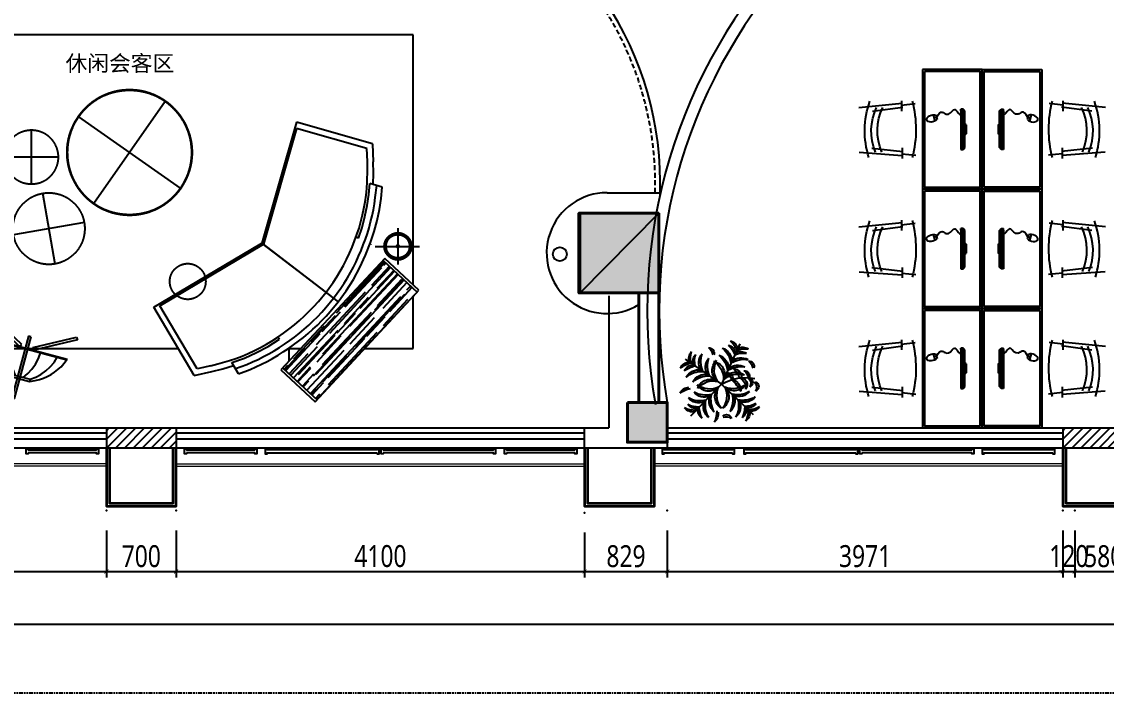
# Model space of a CAD drawing. Header units: millimetres. Extents: x 181055 to 256117, y -39966 to -14434.
# Drawn here: x 213717 to 224603, y -39966 to -33219 of the extents above; entities that cross this region are included whole.
import ezdxf
from ezdxf.enums import TextEntityAlignment as Align

# ---------------------------------------------------------------- set-up
doc = ezdxf.new("R2010")
doc.units = ezdxf.units.MM
doc.header["$LTSCALE"] = 10
for name, pattern in [('DASH', [0.35, 0.25, -0.1]), ('DASHED', [0.75, 0.5, -0.25]), ('XR41-42F$0$LEVEL 31$0${ Tapered Dash }', [10, 4, -1, 1.5, -1, 1.5, -1])]:
    doc.linetypes.add(name, pattern=pattern)
for name, color, linetype in [('12000_DWGshare.com', 54, 'Continuous'), ('A-TEXT 文字_DWGshare.com', 7, 'Continuous'), ('A绿-1_DWGshare.com', 94, 'Continuous'), ('C-窗帘_DWGshare.com', 2, 'Continuous'), ('E6.室内植物_DWGshare.com', 94, 'Continuous'), ('P-(HATCH)_DWGshare.com', 8, 'Continuous'), ('P-0.18_DWGshare.com', 5, 'Continuous'), ('P-护窗栏杆_DWGshare.com', 211, 'Continuous'), ('PUB_HATCH_DWGshare.com', 8, 'Continuous'), ('STAIR_DWGshare.com', 2, 'Continuous'), ('VPIPE-雨水_DWGshare.com', 7, 'Continuous'), ('WALL-隔墙_DWGshare.com', 5, 'Continuous'), ('WINDOWS_DWGshare.com', 142, 'Continuous'), ('家私_DWGshare.com', 135, 'Continuous')]:
    doc.layers.add(name, color=color, linetype=linetype)
doc.layers.add('Defpoints_DWGshare.com', color=7, linetype='Continuous', plot=False)
for name, color, linetype, lineweight in [('WALL_DWGshare.com', 7, 'Continuous', 40), ('WINDOW_DWGshare.com', 4, 'Continuous', 18), ('型材层_DWGshare.com', 3, 'Continuous', 35)]:
    doc.layers.add(name, color=color, linetype=linetype, lineweight=lineweight)
doc.styles.add('平面图（中文）-D', font='Microsoft YaHei.ttf')
doc.styles.add('黑体', font='Microsoft YaHei.ttf', dxfattribs={"width": 0.8})
doc.dimstyles.new('内部尺寸', dxfattribs={"dimscale": 2, "dimtxt": 110, "dimasz": 20, "dimexe": 30, "dimexo": 100, "dimgap": 20, "dimtad": 1, "dimdec": 0, "dimdsep": 46, "dimtxsty": '黑体', "dimblk": 'ARCHTICK', "dimcen": 20, "dimclrd": 251, "dimclre": 251, "dimclrt": 4, "dimadec": 0, "dimazin": 0, "dimtfac": 1, "dimtdec": 0, "dimtix": 1, "dimtmove": 1, "dimatfit": 3, "dimldrblk": 'DOT', "dimfxl": 1, "dimarcsym": 0})

# ---------------------------------------------------------------- blocks, each defined once
blk = doc.blocks.new('dd')
at = {"layer": 'WINDOW_DWGshare.com', "color": 1}
for p, q in [((823184, -78919), (819084, -78919)), ((823884, -78919), (827984, -78919)), ((832784, -78919), (828684, -78919)), ((823184, -78943), (819084, -78943)), ((823884, -78943), (827984, -78943)), ((832784, -78943), (828684, -78943))]:
    blk.add_line(p, q, dxfattribs=at)
at = {"layer": '型材层_DWGshare.com', "color": 1, "ltscale": 0.5}
for points in [[(823184, -78759), (823184, -79344), (823884, -79344), (823884, -78759)], [(823214, -78759), (823214, -79314), (823854, -79314), (823854, -78759)], [(827984, -78759), (827984, -79344), (828684, -79344), (828684, -78759)], [(828014, -78759), (828014, -79314), (828654, -79314), (828654, -78759)], [(832784, -78759), (832784, -79344), (833484, -79344), (833484, -78759)], [(832814, -78759), (832814, -79314), (833454, -79314), (833454, -78759)]]:
    blk.add_lwpolyline(points, dxfattribs=at)
blk = doc.blocks.new('fsadfsfsfe')
at = {"color": 9}
for p, q in [((238610, -5345), (238567, -5778)), ((239060, -5349), (239093, -5779)), ((238544, -5773), (238646, -5774)), ((238588, -5772), (238571, -5910)), ((239017, -5778), (239123, -5779)), ((239075, -5777), (239089, -5915))]:
    blk.add_line(p, q, dxfattribs=at)
blk.add_lwpolyline([(238230, -5982), (239430, -5982), (239430, -6582), (238230, -6582)], close=True, dxfattribs=at)
at = {"color": 251}
blk.add_lwpolyline([(238250, -6002), (239410, -6002), (239410, -6562), (238250, -6562)], close=True, dxfattribs=at)
at = {"color": 9}
for centre, radius, start, end in [((238845, -6285), 881, 72.2416, 109.6751), ((238831, -4788), 1129, 255.4, 284.4921)]:
    blk.add_arc(centre, radius, start, end, dxfattribs=at)
at = {"layer": '家私_DWGshare.com', "color": 251}
for p, q in [((238648, -5480), (238606, -5787)), ((239019, -5474), (239054, -5787)), ((238686, -6090), (238747, -6106)), ((238689, -6117), (238731, -6129)), ((238710, -6123), (238717, -6098)), ((238643, -6367), (238627, -6369)), ((238627, -6390), (238627, -6369)), ((238627, -6376), (239032, -6376)), ((238627, -6390), (239032, -6390)), ((238645, -6408), (238627, -6390)), ((238643, -6367), (239017, -6367)), ((239014, -6408), (238645, -6408)), ((238785, -6421), (238875, -6421)), ((238808, -6421), (238808, -6408)), ((238808, -6409), (238851, -6409)), ((238808, -6412), (238851, -6412)), ((238808, -6415), (238851, -6415)), ((238808, -6418), (238851, -6418)), ((238808, -6420), (238851, -6420)), ((238851, -6421), (238851, -6408)), ((239032, -6390), (239014, -6408)), ((239017, -6367), (239032, -6369)), ((239032, -6369), (239032, -6390))]:
    blk.add_line(p, q, dxfattribs=at)
for centre in [(238846, -6079), (238846, -6017)]:
    blk.add_arc(centre, 548, 67.2062, 115.5336, dxfattribs=at)
blk.add_ellipse((238721, -6080), major_axis=(-15.1, -56.2), ratio=0.57476, start_param=0.696467, end_param=5.586718, dxfattribs=at)
at = {"layer": '家私_DWGshare.com', "color": 251, "extrusion": (0, 0, -1)}
for centre, major_axis, start_param, end_param in [((238795, -6412), (13, 3.5), 2.648679, 3.725491), ((238865, -6412), (3.5, -13), 4.652089, 5.728901)]:
    blk.add_ellipse(centre, major_axis=major_axis, ratio=1, start_param=start_param, end_param=end_param, dxfattribs=at)
at = {"layer": '家私_DWGshare.com', "color": 251}
blk.add_open_spline([(238710, -6123), (238622, -6170), (238725, -6227), (238599, -6308), (238649, -6323), (238680, -6360), (238686, -6367)], degree=3, knots=[0, 0, 0, 0, 95.267972, 207.243527, 324.461045, 354.719429, 354.719429, 354.719429, 354.719429], dxfattribs=at)
blk = doc.blocks.new('awetaert')
at = {"layer": 'A绿-1_DWGshare.com', "color": 94}
for p in [(466590, 64655), (465936, 64470), (466005, 63794), (466753, 63804)]:
    blk.add_line(p, (466373, 64173), dxfattribs=at)
at = {"layer": 'A绿-1_DWGshare.com', "color": 94, "extrusion": (0, 0, -1)}
for centre, major_axis, start_param, end_param in [((466445, 64572), (103, 66), -0.743935, 0.361458), ((466296, 64482), (231, 149), -0.285874, 0.225561), ((466103, 64476), (103, 66), 3.373546, 4.478939), ((466277, 64477), (231, 149), 3.509443, 4.020878), ((466222, 64544), (51.1, 33), -1.10406, 0.972978), ((466136, 64503), (111, 72), -0.320826, 0.440009), ((466203, 64384), (238, 154), -0.314797, 0.447307), ((466327, 64443), (142, 92), -0.670097, 0.554161), ((466272, 64430), (231, 149), -0.285874, 0.225561), ((466421, 64520), (103, 66), -0.743935, 0.361458), ((466633, 64268), (231, 149), -1.377479, -0.866044), ((466601, 64439), (103, 66), -1.513376, -0.407982), ((466656, 64320), (231, 149), -1.377479, -0.866044), ((466624, 64491), (103, 66), -1.513376, -0.407982), ((465992, 64313), (103, 66), 4.142987, 5.24838), ((466055, 64151), (231, 149), 4.601048, 5.112483), ((466151, 64443), (103, 66), 3.373546, 4.478939), ((466325, 64445), (231, 149), 3.509443, 4.020878), ((466271, 64427), (142, 92), 3.180843, 4.405101), ((466408, 64442), (238, 154), 3.287698, 4.049802), ((466351, 64373), (142, 92), 3.180843, 4.405101), ((466488, 64388), (238, 154), 3.287698, 4.049802), ((466424, 64336), (138, 89), 2.799961, 4.548932), ((466535, 64343), (210, 135), 3.118318, 4.192068), ((466147, 64233), (210, 135), -0.457063, 0.616687), ((466245, 64285), (138, 89), -0.813927, 0.935044), ((466288, 64356), (142, 92), -0.670097, 0.554161), ((466163, 64296), (238, 154), -0.314797, 0.447307), ((466567, 64230), (142, 92), 4.577107, 5.801365), ((466644, 64185), (238, 154), 4.683961, 5.446065), ((466606, 64318), (142, 92), 4.577107, 5.801365), ((466700, 64388), (51.1, 33), -1.10406, 0.972978), ((466614, 64346), (111, 72), -0.320826, 0.440009), ((466040, 64280), (103, 66), 4.142987, 5.24838), ((466103, 64118), (231, 149), 4.601048, 5.112483), ((466099, 64174), (142, 92), 4.216825, 5.441083), ((466136, 64041), (238, 154), 4.572124, 5.334229), ((466179, 64120), (142, 92), 4.216825, 5.441083), ((466569, 64043), (210, 135), 4.514581, 5.588331), ((466543, 64151), (138, 89), 4.196224, 5.945195), ((466447, 64246), (50, 32.3), -1.549403, 0.909803), ((466409, 64214), (69.3, 44.7), -0.917349, 0.448016), ((466605, 64098), (238, 154), 4.683961, 5.446065), ((466340, 64156), (222, 143), -0.269202, 0.225046), ((466518, 64262), (77.2, 49.8), -1.012526, 0.722625), ((466646, 64272), (51.1, 33), -1.10406, 0.972978), ((466560, 64231), (111, 72), -0.320826, 0.440009), ((466216, 63987), (238, 154), 4.572124, 5.334229), ((466222, 64251), (138, 89), 1.403697, 3.152668), ((466234, 64362), (210, 135), 1.722055, 2.795804), ((466241, 64066), (138, 89), 4.072995, 5.821966), ((466275, 63960), (210, 135), 4.429859, 5.503609), ((466662, 63680), (324, 470), -1.133588, -0.414839), ((466508, 64366), (210, 135), 1.462799, 2.536549), ((466523, 64256), (138, 89), 1.105935, 2.854906), ((466206, 63880), (375, 242), -0.307165, 0.089693), ((466465, 64096), (115, 74), -0.725225, 0.634728), ((466598, 64166), (68.1, 43.9), -1.119203, 1.326036), ((466527, 64130), (111, 72), -0.510445, 0.717279), ((466637, 64182), (71.1, 45.9), -0.310939, 1.145878), ((466685, 64192), (50.7, 32.7), -0.627311, 1.742768), ((466708, 64134), (71.1, 45.9), -0.310939, 1.145878), ((466756, 64144), (50.7, 32.7), -0.627311, 1.742768), ((465987, 64012), (103, 66), 4.142987, 5.24838), ((466050, 63849), (231, 149), 4.601048, 5.112483), ((466182, 64323), (238, 154), 1.891434, 2.653539), ((466172, 64185), (142, 92), 1.78458, 3.008838), ((466392, 63972), (142, 92), 2.820562, 4.04482), ((466529, 63986), (238, 154), 3.175861, 3.937966), ((466456, 64024), (138, 89), 2.676732, 4.425702), ((466566, 64039), (210, 135), 3.033595, 4.107345), ((466185, 64033), (210, 135), 0.151258, 1.225008), ((466295, 64021), (138, 89), -0.167099, 1.581872), ((466223, 63981), (238, 154), 0.320638, 1.082742), ((466361, 63972), (142, 92), 0.213784, 1.438042), ((466561, 64328), (238, 154), 1.605065, 2.367169), ((466574, 64191), (142, 92), 1.249765, 2.474023), ((466069, 64001), (103, 66), 1.977283, 3.082676), ((466097, 64172), (231, 149), 2.11318, 2.624615), ((466105, 64116), (142, 92), 1.78458, 3.008838), ((466115, 64254), (238, 154), 1.891434, 2.653539), ((466381, 63897), (231, 149), 3.204785, 3.71622), ((466324, 63903), (142, 92), 2.820562, 4.04482), ((466462, 63917), (238, 154), 3.175861, 3.937966), ((466293, 63914), (238, 154), 0.320638, 1.082742), ((466430, 63905), (142, 92), 0.213784, 1.438042), ((466630, 64261), (238, 154), 1.605065, 2.367169), ((466643, 64124), (142, 92), 1.249765, 2.474023), ((466374, 63897), (231, 149), 0.542383, 1.053819), ((466649, 64180), (231, 149), 1.633988, 2.145424), ((466683, 64009), (103, 66), 1.175927, 2.28132), ((466691, 64140), (231, 149), 1.633988, 2.145424), ((466724, 63969), (103, 66), 1.175927, 2.28132), ((466030, 63960), (103, 66), 1.977283, 3.082676), ((466058, 64132), (231, 149), 2.11318, 2.624615), ((466210, 63863), (103, 66), 2.746724, 3.852117), ((466040, 63844), (231, 149), 0.542383, 1.053819), ((466211, 63816), (103, 66), 0.406487, 1.51188), ((466431, 63746), (51.1, 33), 4.507356, 6.584394), ((466424, 63650), (111, 72), -1.24286, -0.482025), ((466546, 63868), (103, 66), 0.406487, 1.51188), ((466416, 63857), (231, 149), 0.542383, 1.053819), ((466587, 63828), (103, 66), 0.406487, 1.51188)]:
    blk.add_ellipse(centre, major_axis=major_axis, ratio=1, start_param=start_param, end_param=end_param, dxfattribs=at)
blk = doc.blocks.new('A$C0D5B409A')
at = {"linetype": 'DASH', "ltscale": 333}
h = blk.add_hatch(color=251, dxfattribs=at)
h.dxf.hatch_style = 2
h.paths.add_polyline_path([(23.39, 63.8), (23.35, 63.65), (23.62, 63.65)])
h = blk.add_hatch(color=251, dxfattribs=at)
h.dxf.hatch_style = 2
h.paths.add_polyline_path([(23.35, 63.65), (23.39, 63.52), (23.62, 63.65)])
h = blk.add_hatch(color=251, dxfattribs=at)
h.dxf.hatch_style = 2
h.paths.add_polyline_path([(23.5, 63.88), (23.39, 63.8), (23.62, 63.65)])
h = blk.add_hatch(color=251, dxfattribs=at)
h.dxf.hatch_style = 2
h.paths.add_polyline_path([(23.39, 63.52), (23.5, 63.44), (23.62, 63.65)])
h = blk.add_hatch(color=251, dxfattribs=at)
h.dxf.hatch_style = 2
h.paths.add_polyline_path([(23.62, 63.92), (23.5, 63.88), (23.62, 63.65)])
h = blk.add_hatch(color=251, dxfattribs=at)
h.dxf.hatch_style = 2
h.paths.add_polyline_path([(23.5, 63.44), (23.62, 63.39), (23.62, 63.65)])
h = blk.add_hatch(color=251, dxfattribs=at)
h.dxf.hatch_style = 2
h.paths.add_polyline_path([(23.75, 63.88), (23.62, 63.92), (23.62, 63.65)])
h = blk.add_hatch(color=251, dxfattribs=at)
h.dxf.hatch_style = 2
h.paths.add_polyline_path([(23.83, 63.8), (23.75, 63.88), (23.62, 63.65)])
h = blk.add_hatch(color=251, dxfattribs=at)
h.dxf.hatch_style = 2
h.paths.add_polyline_path([(23.88, 63.65), (23.83, 63.8), (23.62, 63.65)])
h = blk.add_hatch(color=251, dxfattribs=at)
h.dxf.hatch_style = 2
h.paths.add_polyline_path([(23.62, 63.39), (23.75, 63.44), (23.62, 63.65)])
h = blk.add_hatch(color=251, dxfattribs=at)
h.dxf.hatch_style = 2
h.paths.add_polyline_path([(23.75, 63.44), (23.83, 63.52), (23.62, 63.65)])
h = blk.add_hatch(color=251, dxfattribs=at)
h.dxf.hatch_style = 2
h.paths.add_polyline_path([(23.83, 63.52), (23.88, 63.65), (23.62, 63.65)])
at = {"color": 251, "linetype": 'DASH', "ltscale": 333}
for points in [[(27.9, 65.36), (0, 65.36), (0, 6.71), (9.55, 6.71)], [(23.62, 61.13), (23.62, 66.08)], [(35.01, 59.99), (35.01, 65.36), (29.23, 65.36)], [(27.31, 64.26), (30.76, 61.07)], [(27.35, 64.35), (37.93, 54.5)], [(27.66, 64.66), (30.56, 61.98)], [(28.98, 64.39), (34.82, 58.93)], [(29.57, 64.73), (32.51, 62.02)], [(21.59, 63.65), (25.63, 63.65)], [(26.31, 63.2), (28.32, 61.32)], [(26.39, 63.29), (30.56, 59.41)], [(26.67, 63.61), (35.64, 55.27)], [(26.75, 63.69), (32.58, 58.27)], [(27.33, 64.07), (30.25, 61.36)], [(29.25, 63.94), (40.05, 53.91)], [(25.32, 62.15), (31.07, 56.79)], [(25.4, 62.23), (30.33, 57.62)], [(25.99, 62.86), (33.36, 56.03)], [(26.01, 61.85), (30.4, 57.74)], [(31.47, 62.21), (33.68, 60.16)], [(30.99, 60.68), (36.85, 55.22)], [(31.31, 60.56), (33.49, 58.5)], [(31.58, 61.02), (34.52, 58.31)], [(28.74, 60.03), (34.61, 54.57)], [(29.34, 60.37), (32.28, 57.66)], [(35.01, 12.11), (35.01, 39.16)], [(33.78, 17.74), (36.2, 26.78)], [(33.89, 17.76), (36.3, 26.73)], [(38.69, 22.58), (38.61, 23.22), (38.5, 23.68), (38.35, 24.13), (38.16, 24.57), (37.93, 24.98), (37.67, 25.38), (37.38, 25.75), (37.05, 26.1), (36.7, 26.42), (36.2, 26.78)], [(38.46, 22.65), (38.23, 23.28), (37.91, 23.85), (37.53, 24.41), (37.08, 24.89), (36.58, 25.32), (36, 25.65)], [(38.25, 21.87), (37.8, 22.39), (37.32, 22.86), (36.77, 23.26), (36.15, 23.58), (35.52, 23.81)], [(38.04, 20.13), (37.8, 20.19), (38.46, 22.65), (38.69, 22.58)], [(38.04, 20.13), (38.69, 22.58)], [(34.67, 20.66), (35.35, 20.55), (36.03, 20.53), (36.7, 20.6), (37.36, 20.74), (38.02, 21)], [(33.78, 17.74), (34.42, 17.82), (34.88, 17.91), (35.33, 18.05), (35.77, 18.22), (36.2, 18.44), (36.61, 18.69), (36.99, 18.98), (37.34, 19.3), (37.66, 19.64), (38.04, 20.13)], [(34.16, 18.82), (34.84, 18.84), (35.5, 18.94), (36.13, 19.16), (36.72, 19.43), (37.3, 19.77), (37.8, 20.19)], [(19.37, 6.92), (26.61, 6.92)]]:
    blk.add_lwpolyline(points, dxfattribs=at)
at = {"color": 8, "linetype": 'DASH', "ltscale": 333}
blk.add_lwpolyline([(24.98, 62.21), (37.42, 50.63), (40.96, 54.44), (28.51, 66.02)], close=True, dxfattribs=at)
for points in [[(25.19, 62.02), (28.74, 65.83)], [(28.72, 65.81), (30.82, 63.86)], [(28.05, 65.07), (28.51, 64.62)], [(28.13, 65.17), (28.24, 65.07)], [(28.19, 65.24), (30.92, 62.72)], [(31.54, 63.18), (40.72, 54.63)], [(25.48, 62.31), (25.76, 62.06)], [(25.84, 62.72), (28, 60.71)], [(22.71, 59.27), (21.51, 59.67), (20.3, 59.99), (19.07, 60.24), (17.84, 60.43), (16.59, 60.54)], [(29.4, 56.49), (28.3, 57.3), (27.72, 57.67), (27.13, 58.03), (26.54, 58.37), (25.94, 58.7), (25.33, 59), (24.71, 59.29), (24.09, 59.56), (23.46, 59.81), (22.83, 60.05), (22.18, 60.26), (21.54, 60.46), (20.88, 60.63), (20.22, 60.79), (19.54, 60.93), (18.87, 61.05), (18.18, 61.15), (16.81, 61.3)], [(23.39, 60.64), (23.41, 60.64)], [(33.23, 61.32), (39.09, 55.88)], [(12.68, 60.2), (10.46, 52.35)], [(14.2, 60.26), (13.42, 60.24), (12.68, 60.2)], [(15.07, 60.28), (14.2, 60.26)], [(28.74, 55.65), (27.66, 56.43), (27.04, 56.84), (26.39, 57.23), (25.74, 57.6), (25.07, 57.94), (24.39, 58.27), (23.7, 58.57), (23, 58.84), (22.29, 59.1), (21.58, 59.33), (20.85, 59.53), (20.12, 59.71), (19.39, 59.87), (18.65, 60), (17.9, 60.11), (17.15, 60.19), (16.4, 60.24), (15.07, 60.28)], [(33.91, 59.94), (38.31, 55.86)], [(22.71, 59.27), (22.61, 58.99)], [(31.12, 58.91), (33.32, 56.85)], [(33.74, 58.29), (38.12, 54.21)], [(23.26, 48.49), (29.8, 57)], [(30.95, 57.23), (33.15, 55.2)], [(33, 56.96), (38.31, 52.03)], [(33.61, 57.32), (36.53, 54.61)], [(35.24, 57.62), (39.69, 53.51)], [(35.86, 57.98), (38.78, 55.24)], [(28.93, 55.88), (23.26, 48.49), (29.15, 56.16)], [(36.75, 43.6), (36.36, 44.89), (36.13, 45.59), (35.86, 46.29), (35.57, 46.98), (35.25, 47.66), (34.91, 48.33), (34.54, 49), (34.15, 49.65), (33.74, 50.29), (33.3, 50.91), (32.85, 51.52), (32.38, 52.12), (31.89, 52.7), (31.39, 53.25), (30.86, 53.79), (30.33, 54.31), (29.78, 54.8), (28.74, 55.65)], [(37.27, 45.55), (36.79, 46.82), (36.52, 47.45), (36.24, 48.07), (35.93, 48.68), (35.61, 49.28), (35.27, 49.88), (34.91, 50.46), (34.54, 51.03), (34.14, 51.6), (33.74, 52.15), (33.31, 52.69), (32.87, 53.21), (32.42, 53.73), (31.95, 54.22), (31.47, 54.71), (30.97, 55.18), (30.46, 55.63), (29.4, 56.49)], [(31.37, 56.66), (34.29, 53.95)], [(33.57, 56.62), (37.95, 52.54)], [(32.53, 55.44), (36.2, 52.03)], [(33.38, 54.97), (37.49, 51.16)], [(34.82, 54.67), (37.99, 51.71)], [(37.21, 50.84), (40.75, 54.65)], [(38.84, 55.35), (40.22, 54.08)], [(39.52, 54.57), (40.13, 54)], [(40.11, 54.93), (40.6, 54.48)], [(35.01, 53.26), (37.4, 51.05)], [(35.62, 53.62), (37.85, 51.54)], [(37.11, 53.89), (38.69, 52.43)], [(37.27, 53.91), (38.76, 52.51)], [(37.87, 54.27), (39.22, 53.02)], [(38.67, 53.68), (39.31, 53.11)], [(10.46, 52.35), (23.39, 48.66)], [(35.01, 51.52), (35.01, 52.87)], [(35.01, 51.52), (36.49, 51.5)], [(36.91, 51.35), (37.32, 50.97)], [(37.85, 45.89), (36.6, 45.15), (36.09, 46.55), (35.48, 47.9), (34.78, 49.21), (33.99, 50.48), (33.74, 50.29)], [(30.27, 37.11), (23.39, 48.66)], [(36.96, 42.78), (37.13, 41.99), (37.3, 41.27)], [(37.3, 41.27), (30.27, 37.11)], [(17.12, 39.41), (9.17, 28.07)], [(7.47, 37.72), (18.82, 29.76)], [(20.96, 28.7), (22.33, 20.81)], [(13.65, 25.8), (13.65, 19.79)], [(25.59, 25.44), (17.7, 24.07)], [(16.66, 22.8), (10.67, 22.8)], [(32.28, 14.77), (31.58, 14.37), (25.93, 10.24)], [(32.24, 14.88), (32.22, 14.86), (32.24, 14.82), (32.26, 14.8), (32.3, 14.8), (32.34, 14.84)], [(32.87, 14.86), (32.74, 14.96), (32.6, 15.01), (32.43, 14.99), (32.3, 14.92), (32.24, 14.88)], [(32.3, 14.77), (32.26, 14.77)], [(35.67, 9.4), (32.3, 14.8)], [(32.3, 14.77), (32.39, 14.67)], [(32.79, 14.8), (32.66, 14.88), (32.49, 14.9), (32.34, 14.84)], [(37.11, 8.87), (35.75, 10.9), (34.31, 12.87), (32.79, 14.8)], [(37.21, 8.93), (35.84, 10.96), (34.4, 12.93), (32.87, 14.86)], [(25.19, 9.74), (25.08, 9.61), (25.04, 9.46), (25.04, 9.31), (25.08, 9.17)], [(25.19, 9.74), (25.25, 9.76)], [(25.32, 9.67), (25.34, 9.72), (25.32, 9.76), (25.29, 9.78), (25.25, 9.76)], [(25.93, 10.24), (25.34, 9.72)], [(25.34, 9.72), (25.34, 9.67)], [(9.65, 9.19), (9.55, 6.75), (9.55, 4.3), (9.65, 1.84)], [(10.05, 9.59), (9.91, 9.55), (9.78, 9.46), (9.67, 9.33), (9.65, 9.19)], [(9.76, 9.19), (9.65, 6.75), (9.65, 4.3), (9.76, 1.86)], [(10.05, 9.48), (9.91, 9.44), (9.8, 9.33), (9.76, 9.19)], [(10.05, 9.59), (10.12, 9.59)], [(10.05, 9.48), (10.12, 9.48)], [(10.12, 9.48), (10.16, 9.5), (10.18, 9.52), (10.16, 9.57), (10.12, 9.59)], [(10.6, 3.13), (10.12, 9.48)], [(10.16, 9.48), (10.14, 9.46), (10.14, 9.31)], [(10.16, 9.48), (10.96, 9.57), (17.95, 9.57)], [(18.75, 9.48), (17.95, 9.57)], [(18.31, 3.13), (18.8, 9.48)], [(18.86, 9.59), (18.8, 9.59), (18.75, 9.57), (18.73, 9.52), (18.75, 9.5), (18.8, 9.48)], [(18.77, 9.31), (18.77, 9.48), (18.75, 9.48)], [(18.86, 9.48), (18.8, 9.48)], [(19.28, 9.19), (19.24, 9.33), (19.16, 9.46), (19.01, 9.55), (18.86, 9.59)], [(19.18, 9.19), (19.13, 9.33), (19.01, 9.44), (18.86, 9.48)], [(19.18, 1.86), (19.26, 4.3), (19.26, 6.75), (19.18, 9.19)], [(19.28, 1.84), (19.37, 4.3), (19.37, 6.75), (19.28, 9.19)], [(25.08, 9.17), (26.46, 7.13), (27.9, 5.16), (29.42, 3.24)], [(25.25, 9.65), (25.17, 9.52), (25.12, 9.38), (25.19, 9.23)], [(25.19, 9.23), (26.54, 7.2), (27.98, 5.23), (29.51, 3.3)], [(25.25, 9.65), (25.32, 9.67)], [(29.44, 4.85), (25.32, 9.67)], [(25.34, 9.67), (25.42, 9.57)], [(35.71, 9.36), (34.71, 8.76), (33.74, 8.11)], [(35.67, 9.4), (37.74, 7.79)], [(37.04, 8.34), (37.15, 8.51), (37.17, 8.7), (37.11, 8.87)], [(37.13, 8.28), (37.25, 8.47), (37.27, 8.7), (37.21, 8.93)], [(33.74, 8.11), (31.24, 6.29)], [(37.53, 7.73), (36.85, 7.32), (36.22, 6.9)], [(37.57, 7.62), (36.91, 7.24), (36.28, 6.82)], [(36.62, 6.33), (37.23, 6.82), (37.78, 7.32)], [(36.68, 6.24), (37.3, 6.73), (37.87, 7.26)], [(37.04, 8.34), (37.06, 8.34)], [(37.13, 8.28), (37.15, 8.28)], [(37.25, 8.47), (37.25, 8.17)], [(37.25, 8.17), (37.25, 8.47)], [(37.93, 7.66), (37.85, 7.75), (37.74, 7.79), (37.63, 7.79), (37.53, 7.73)], [(37.85, 7.6), (37.76, 7.66), (37.66, 7.68), (37.57, 7.62)], [(37.78, 7.32), (37.87, 7.41), (37.89, 7.49), (37.85, 7.6)], [(37.87, 7.26), (37.95, 7.32), (37.99, 7.45), (37.99, 7.56), (37.93, 7.66)], [(31.24, 6.29), (30.33, 5.57), (29.46, 4.78)], [(31.67, 3.58), (36.22, 6.9)], [(31.73, 3.49), (36.28, 6.82)], [(32.09, 3.01), (36.62, 6.33)], [(32.15, 2.92), (36.68, 6.24)], [(29.44, 4.85), (30.35, 2.37)], [(10.6, 3.13), (9.88, 0.61)], [(12.91, 3.24), (11.75, 3.17), (10.58, 3.07)], [(12.91, 3.24), (16, 3.24)], [(18.33, 3.07), (17.17, 3.17), (16, 3.24)], [(18.31, 3.13), (19.05, 0.61)], [(29.42, 3.24), (29.61, 3.09), (29.85, 3.05), (30.08, 3.11)], [(29.51, 3.3), (29.65, 3.2), (29.85, 3.15), (30.04, 3.2)], [(30.04, 3.2), (30.06, 3.22)], [(30.08, 3.11), (30.1, 3.11)], [(30.48, 2.56), (30.4, 2.5), (30.35, 2.37), (30.37, 2.26), (30.44, 2.16), (30.5, 2.07), (30.61, 2.03), (30.73, 2.03), (30.82, 2.1)], [(30.56, 2.5), (30.48, 2.41), (30.46, 2.33), (30.52, 2.22)], [(31.67, 3.58), (31.05, 3.09), (30.48, 2.56)], [(31.73, 3.49), (31.14, 3.01), (30.56, 2.5)], [(30.78, 2.2), (31.43, 2.58), (32.09, 3.01)], [(30.82, 2.1), (31.5, 2.5), (32.15, 2.92)], [(9.65, 1.84), (9.72, 1.63), (9.88, 1.44), (10.1, 1.35)], [(9.76, 1.86), (9.8, 1.67), (9.93, 1.52), (10.12, 1.46)], [(10.1, 1.35), (10.12, 1.35)], [(10.12, 1.46), (10.14, 1.46)], [(18.8, 1.46), (18.82, 1.46)], [(18.82, 1.46), (18.99, 1.52), (19.11, 1.67), (19.18, 1.86)], [(18.82, 1.35), (19.05, 1.44), (19.22, 1.63), (19.28, 1.84)], [(18.82, 1.35), (18.84, 1.35)], [(30.52, 2.22), (30.59, 2.16), (30.69, 2.14), (30.78, 2.2)], [(10.1, 0.68), (9.99, 0.68), (9.88, 0.61), (9.82, 0.51), (9.82, 0.4)], [(9.82, 0.4), (9.82, 0.28), (9.88, 0.17), (9.99, 0.11), (10.1, 0.11)], [(10.12, 0.57), (10.01, 0.57), (9.93, 0.49), (9.93, 0.4)], [(9.93, 0.4), (9.93, 0.3), (10.01, 0.21), (10.12, 0.21)], [(11.64, 0.78), (10.88, 0.76), (10.1, 0.68)], [(10.1, 0.11), (10.88, 0.02), (11.64, 0)], [(11.64, 0.68), (10.88, 0.66), (10.12, 0.57)], [(10.12, 0.21), (10.88, 0.13), (11.64, 0.11)], [(17.27, 0.78), (11.64, 0.78)], [(17.27, 0.68), (11.64, 0.68)], [(17.27, 0.11), (11.64, 0.11)], [(18.82, 0.68), (18.06, 0.76), (17.27, 0.78)], [(18.82, 0.57), (18.03, 0.66), (17.27, 0.68)], [(17.27, 0.11), (18.03, 0.13), (18.82, 0.21)], [(17.27, 0), (18.06, 0.02), (18.82, 0.11)], [(19.09, 0.4), (19.09, 0.51), (19.05, 0.61), (18.94, 0.68), (18.82, 0.68)], [(18.82, 0.21), (18.92, 0.21), (18.99, 0.3), (19.01, 0.4), (18.99, 0.49), (18.92, 0.57), (18.82, 0.57)], [(18.82, 0.11), (18.94, 0.11), (19.05, 0.17), (19.09, 0.28), (19.09, 0.4)], [(17.27, 0), (11.64, 0)]]:
    blk.add_lwpolyline(points, dxfattribs=at)
at = {"color": 9, "linetype": 'DASH', "ltscale": 333}
for points in [[(23.18, 60.62), (21.97, 61.02), (20.74, 61.34), (19.52, 61.62), (18.27, 61.81), (17, 61.93), (16.59, 60.54)], [(12.19, 60.85), (9.76, 52.35)], [(12.19, 60.85), (14.18, 60.92)], [(16.7, 60.9), (15.45, 60.94), (14.18, 60.92)], [(29.8, 57), (28.58, 57.89), (27.31, 58.7), (25.97, 59.44), (24.6, 60.07), (23.18, 60.62)], [(37.85, 45.89), (37.36, 47.2), (37.08, 47.84), (36.78, 48.47), (36.46, 49.09), (36.13, 49.7), (35.78, 50.3), (35.41, 50.89), (35.03, 51.47), (34.63, 52.04), (34.21, 52.59), (33.78, 53.14), (33.33, 53.67), (32.87, 54.19), (32.4, 54.7), (31.91, 55.19), (31.4, 55.67), (30.88, 56.13), (29.8, 57)], [(9.76, 52.35), (23.26, 48.49)], [(30.42, 36.43), (23.26, 48.49)], [(38.04, 40.96), (37.59, 42.93), (37.3, 44.13), (36.91, 45.34)], [(38.04, 40.96), (30.42, 36.43)]]:
    blk.add_lwpolyline(points, dxfattribs=at)
at = {"color": 1, "linetype": 'DASH', "ltscale": 333}
blk.add_lwpolyline([(36.96, 42.78), (36.75, 43.6)], dxfattribs=at)
at = {"color": 251, "linetype": 'DASH', "ltscale": 333}
for points in [[(35.2, 23.05), (34.9, 22.94), (33.74, 27.83), (34.04, 27.92)], [(33.63, 22.46), (40.53, 20.62), (40.62, 20.91), (33.72, 22.78)], [(34.78, 21.48), (34.59, 21.72), (31.14, 18.08), (31.35, 17.84)]]:
    blk.add_lwpolyline(points, close=True, dxfattribs=at)
for centre, radius in [((23.62, 63.67), 1.52), ((23.62, 63.67), 1.44), ((23.61, 63.66), 1.3)]:
    blk.add_circle(centre, radius, dxfattribs=at)
at = {"color": 8, "linetype": 'DASH', "ltscale": 333}
for centre, radius in [((27.54, 40.23), 2), ((21.64, 24.74), 4)]:
    blk.add_circle(centre, radius, dxfattribs=at)
for centre, major_axis, ratio in [((13.14, 33.74), (0, 7.01), 0.996513), ((13.14, 33.74), (0, 6.94), 0.996133), ((13.66, 22.8), (0, 3.01), 0.995824)]:
    blk.add_ellipse(centre, major_axis=major_axis, ratio=ratio, start_param=0, end_param=6.283185, dxfattribs=at)
blk = doc.blocks.new('_ArchTick')
at = {"color": 0, "linetype": 'ByBlock', "const_width": 0.15}
blk.add_lwpolyline([(-0.5, -0.5), (0.5, 0.5)], dxfattribs=at)
blk = doc.blocks.new('*D68')
at = {"color": 251, "lineweight": -2, "transparency": 16777216}
for p, q in [((210638, -38330), (210638, -38803)), ((214567, -38330), (214567, -38803)), ((210638, -38743), (214567, -38743))]:
    blk.add_line(p, q, dxfattribs=at)
at = {"layer": 'Defpoints_DWGshare.com', "color": 0, "transparency": 16777216}
for p in [(210638, -38130), (214567, -38130), (214567, -38743)]:
    blk.add_point(p, dxfattribs=at)
at = {"color": 251, "lineweight": -2, "transparency": 16777216, "xscale": 40, "yscale": 40, "zscale": 40, "rotation": 180}
blk.add_blockref('_ArchTick', (210638, -38743), dxfattribs=at)
at = {"color": 251, "lineweight": -2, "transparency": 16777216, "xscale": 40, "yscale": 40, "zscale": 40}
blk.add_blockref('_ArchTick', (214567, -38743), dxfattribs=at)
at = {"color": 4, "transparency": 16777216, "insert": (212602, -38590), "char_height": 220, "attachment_point": 5, "style": '黑体'}
blk.add_mtext('3930', dxfattribs=at)
blk = doc.blocks.new('_Dot')
at = {"color": 0, "linetype": 'ByBlock', "lineweight": -2}
blk.add_line((-0.5, 0), (-1, 0), dxfattribs=at)
at = {"color": 0, "linetype": 'ByBlock', "const_width": 0.5}
blk.add_lwpolyline([(-0.25, 0, 1), (0.25, 0, 1)], format="xyb", close=True, dxfattribs=at)
blk = doc.blocks.new('*D69')
at = {"color": 251, "lineweight": -2, "transparency": 16777216}
for p, q in [((214567, -38330), (214567, -38803)), ((215267, -38330), (215267, -38803)), ((214567, -38743), (215267, -38743))]:
    blk.add_line(p, q, dxfattribs=at)
at = {"layer": 'Defpoints_DWGshare.com', "color": 0, "transparency": 16777216}
for p in [(214567, -38130), (215267, -38130), (215267, -38743)]:
    blk.add_point(p, dxfattribs=at)
at = {"color": 251, "lineweight": -2, "transparency": 16777216, "xscale": 40, "yscale": 40, "zscale": 40, "rotation": 180}
blk.add_blockref('_ArchTick', (214567, -38743), dxfattribs=at)
at = {"color": 251, "lineweight": -2, "transparency": 16777216, "xscale": 40, "yscale": 40, "zscale": 40}
blk.add_blockref('_ArchTick', (215267, -38743), dxfattribs=at)
at = {"color": 4, "transparency": 16777216, "insert": (214917, -38590), "char_height": 220, "attachment_point": 5, "style": '黑体'}
blk.add_mtext('700', dxfattribs=at)
blk = doc.blocks.new('*D70')
at = {"color": 251, "lineweight": -2, "transparency": 16777216}
for p, q in [((215267, -38330), (215267, -38803)), ((219367, -38352), (219367, -38803)), ((215267, -38743), (219367, -38743))]:
    blk.add_line(p, q, dxfattribs=at)
at = {"layer": 'Defpoints_DWGshare.com', "color": 0, "transparency": 16777216}
for p in [(215267, -38130), (219367, -38152), (219367, -38743)]:
    blk.add_point(p, dxfattribs=at)
at = {"color": 251, "lineweight": -2, "transparency": 16777216, "xscale": 40, "yscale": 40, "zscale": 40, "rotation": 180}
blk.add_blockref('_ArchTick', (215267, -38743), dxfattribs=at)
at = {"color": 251, "lineweight": -2, "transparency": 16777216, "xscale": 40, "yscale": 40, "zscale": 40}
blk.add_blockref('_ArchTick', (219367, -38743), dxfattribs=at)
at = {"color": 4, "transparency": 16777216, "insert": (217317, -38589), "char_height": 220, "attachment_point": 5, "style": '黑体'}
blk.add_mtext('4100', dxfattribs=at)
blk = doc.blocks.new('*D71')
at = {"color": 251, "lineweight": -2, "transparency": 16777216}
for p, q in [((219367, -38352), (219367, -38803)), ((220196, -38330), (220196, -38803)), ((219367, -38743), (220196, -38743))]:
    blk.add_line(p, q, dxfattribs=at)
at = {"layer": 'Defpoints_DWGshare.com', "color": 0, "transparency": 16777216}
for p in [(219367, -38152), (220196, -38130), (220196, -38743)]:
    blk.add_point(p, dxfattribs=at)
at = {"color": 251, "lineweight": -2, "transparency": 16777216, "xscale": 40, "yscale": 40, "zscale": 40, "rotation": 180}
blk.add_blockref('_ArchTick', (219367, -38743), dxfattribs=at)
at = {"color": 251, "lineweight": -2, "transparency": 16777216, "xscale": 40, "yscale": 40, "zscale": 40}
blk.add_blockref('_ArchTick', (220196, -38743), dxfattribs=at)
at = {"color": 4, "transparency": 16777216, "insert": (219782, -38590), "char_height": 220, "attachment_point": 5, "style": '黑体'}
blk.add_mtext('829', dxfattribs=at)
blk = doc.blocks.new('*D72')
at = {"color": 251, "lineweight": -2, "transparency": 16777216}
for p, q in [((220196, -38330), (220196, -38803)), ((224167, -38330), (224167, -38803)), ((220196, -38743), (224167, -38743))]:
    blk.add_line(p, q, dxfattribs=at)
at = {"layer": 'Defpoints_DWGshare.com', "color": 0, "transparency": 16777216}
for p in [(220196, -38130), (224167, -38130), (224167, -38743)]:
    blk.add_point(p, dxfattribs=at)
at = {"color": 251, "lineweight": -2, "transparency": 16777216, "xscale": 40, "yscale": 40, "zscale": 40, "rotation": 180}
blk.add_blockref('_ArchTick', (220196, -38743), dxfattribs=at)
at = {"color": 251, "lineweight": -2, "transparency": 16777216, "xscale": 40, "yscale": 40, "zscale": 40}
blk.add_blockref('_ArchTick', (224167, -38743), dxfattribs=at)
at = {"color": 4, "transparency": 16777216, "insert": (222182, -38589), "char_height": 220, "attachment_point": 5, "style": '黑体'}
blk.add_mtext('3971', dxfattribs=at)
blk = doc.blocks.new('*D73')
at = {"color": 251, "lineweight": -2, "transparency": 16777216}
for p, q in [((224167, -38330), (224167, -38803)), ((224287, -38330), (224287, -38803)), ((224167, -38743), (224127, -38743)), ((224167, -38743), (224287, -38743)), ((224287, -38743), (224327, -38743))]:
    blk.add_line(p, q, dxfattribs=at)
at = {"layer": 'Defpoints_DWGshare.com', "color": 0, "transparency": 16777216}
for p in [(224167, -38130), (224287, -38130), (224287, -38743)]:
    blk.add_point(p, dxfattribs=at)
at = {"color": 251, "lineweight": -2, "transparency": 16777216, "xscale": 40, "yscale": 40, "zscale": 40}
blk.add_blockref('_ArchTick', (224167, -38743), dxfattribs=at)
at = {"color": 251, "lineweight": -2, "transparency": 16777216, "xscale": 40, "yscale": 40, "zscale": 40, "rotation": 180}
blk.add_blockref('_ArchTick', (224287, -38743), dxfattribs=at)
at = {"color": 4, "transparency": 16777216, "insert": (224227, -38589), "char_height": 220, "attachment_point": 5, "style": '黑体'}
blk.add_mtext('120', dxfattribs=at)
blk = doc.blocks.new('*D77')
at = {"color": 251, "lineweight": -2, "transparency": 16777216}
for p, q in [((183917, -38330), (183917, -39334)), ((229757, -38330), (229757, -39334)), ((229757, -39274), (183917, -39274))]:
    blk.add_line(p, q, dxfattribs=at)
at = {"layer": 'Defpoints_DWGshare.com', "color": 0, "transparency": 16777216}
for p in [(183917, -38130), (229757, -38130), (183917, -39274)]:
    blk.add_point(p, dxfattribs=at)
at = {"color": 251, "lineweight": -2, "transparency": 16777216, "xscale": 40, "yscale": 40, "zscale": 40, "rotation": 180}
blk.add_blockref('_ArchTick', (183917, -39274), dxfattribs=at)
at = {"color": 251, "lineweight": -2, "transparency": 16777216, "xscale": 40, "yscale": 40, "zscale": 40}
blk.add_blockref('_ArchTick', (229757, -39274), dxfattribs=at)
at = {"color": 4, "transparency": 16777216, "insert": (206837, -39121), "char_height": 220, "attachment_point": 5, "style": '黑体'}
blk.add_mtext('45840', dxfattribs=at)
blk = doc.blocks.new('*D78')
at = {"color": 251, "lineweight": -2, "transparency": 16777216}
for p, q in [((224287, -38330), (224287, -38803)), ((224867, -38330), (224867, -38803)), ((224287, -38743), (224867, -38743))]:
    blk.add_line(p, q, dxfattribs=at)
at = {"layer": 'Defpoints_DWGshare.com', "color": 0, "transparency": 16777216}
for p in [(224287, -38130), (224867, -38130), (224867, -38743)]:
    blk.add_point(p, dxfattribs=at)
at = {"color": 251, "lineweight": -2, "transparency": 16777216, "xscale": 40, "yscale": 40, "zscale": 40, "rotation": 180}
blk.add_blockref('_ArchTick', (224287, -38743), dxfattribs=at)
at = {"color": 251, "lineweight": -2, "transparency": 16777216, "xscale": 40, "yscale": 40, "zscale": 40}
blk.add_blockref('_ArchTick', (224867, -38743), dxfattribs=at)
at = {"color": 4, "transparency": 16777216, "insert": (224577, -38590), "char_height": 220, "attachment_point": 5, "style": '黑体'}
blk.add_mtext('580', dxfattribs=at)

msp = doc.modelspace()

# ---------------------------------------------------------------- hatches: boundary and pattern name
h = msp.add_hatch()
h.set_pattern_fill('ANSI36', color=250, scale=500)
h.set_pattern_definition([(45, (87436.6, -37533.4), (420.9495, 1543.4815), [1984.375, -396.875, 0, -396.875])])
edge = h.paths.add_edge_path()
edge.add_line((219892.3, -25444), (229315.6, -25444))
edge.add_line((229315.6, -25444), (229315.6, -35944))
edge.add_line((229315.6, -35944), (229517.3, -35944))
edge.add_line((229517.3, -35944), (229517.3, -37044.5))
edge.add_line((229517.3, -37044.5), (229356.8, -37044.5))
edge.add_line((229356.8, -37044.5), (229362.3, -37500.3))
edge.add_line((229362.3, -37500.3), (250917.7, -37500.3))
edge.add_line((250917.7, -37500.3), (250917.7, -36144.3))
edge.add_line((250917.7, -36144.3), (256117.2, -36144.3))
edge.add_line((256117.2, -36144.3), (256117.2, -29344.1))
edge.add_line((256117.2, -29344.1), (255525.2, -29314.8))
edge.add_line((255525.2, -29314.8), (255317.3, -17144))
edge.add_line((255317.3, -17144), (250467.3, -17144.2))
edge.add_line((250467.3, -17144.2), (250467.3, -16488.1))
edge.add_line((250467.3, -16488.1), (219891.7, -16488.1))
edge.add_line((219891.7, -16488.1), (219891.7, -25444))
at = {"layer": 'P-(HATCH)_DWGshare.com', "ltscale": 0.5}
h = msp.add_hatch(dxfattribs=at)
h.set_pattern_fill('ANSI31', color=251, scale=20, style=0)
h.set_pattern_definition([(45, (399944.404, 345079.39), (-44.901281, 44.901281), [])])
h.paths.add_polyline_path([(214567.2, -37300.4), (215267.2, -37300.4), (215267.2, -37500.4), (214567.2, -37500.4)])
h = msp.add_hatch(dxfattribs=at)
h.set_pattern_fill('ANSI31', color=251, scale=20, style=0)
h.set_pattern_definition([(45, (409544.4, 345079.39), (-44.901281, 44.901281), [])])
h.paths.add_polyline_path([(224167.2, -37300.4), (224867.2, -37300.4), (224867.2, -37500.4), (224167.2, -37500.4)])
at = {"layer": 'PUB_HATCH_DWGshare.com'}
msp.add_hatch(color=256, dxfattribs=at).paths.add_polyline_path([(220196.3, -37044.9), (219796.3, -37044.9), (219796.3, -37444.6), (220196.3, -37444.6)])

# ---------------------------------------------------------------- linework, layer by layer
for p, q in [((219592.5, -34937.2), (220128.6, -34937.2)), ((219322.2, -35944), (220112.3, -35144))]:
    msp.add_line(p, q)
at = {"linetype": 'XR41-42F$0$LEVEL 31$0${ Tapered Dash }'}
msp.add_lwpolyline([(181055.1, -14433.7), (231428.7, -14433.7), (231428.7, -39966.4), (181055.1, -39966.4)], close=True, dxfattribs=at)
at = {"color": 250, "linetype": 'DASHED', "ltscale": 10}
msp.add_arc((216799.2, -34845.7), 3276.5, 358.40044, 68.98293, dxfattribs=at)
at = {"color": 251}
msp.add_arc((216799.2, -34845.7), 3326.5, 358.06208, 68.98293, dxfattribs=at)
for centre, radius, start, end in [((225331.2, -36125.5), 5336.6, 136.51002, 190.1513), ((225331.2, -36125.5), 5216.6, 136.51002, 190.1513), ((219592.5, -35544), 606.9, 90, 301.80479)]:
    msp.add_arc(centre, radius, start, end)
at = {"layer": '12000_DWGshare.com'}
msp.add_3dface([(219322.2, -35944), (220112.3, -35944), (220112.3, -35144), (219322.2, -35144)], dxfattribs=at)
at = {"layer": 'C-窗帘_DWGshare.com', "color": 2}
for points in [[(213780.9, -37550.2), (213780.9, -37560.2), (213760.9, -37560.2), (213760.9, -37510.2), (213780.9, -37510.2), (213780.9, -37520.2), (214468.2, -37520.2), (214468.2, -37510.2), (214488.2, -37510.2), (214488.2, -37560.2), (214468.2, -37560.2), (214468.2, -37550.2), (213780.9, -37550.2)], [(215369.4, -37550.2), (215369.4, -37560.2), (215349.4, -37560.2), (215349.4, -37510.2), (215369.4, -37510.2), (215369.4, -37520.2), (216056.6, -37520.2), (216056.6, -37510.2), (216076.6, -37510.2), (216076.6, -37560.2), (216056.6, -37560.2), (216056.6, -37550.2), (215369.4, -37550.2)], [(217285.8, -37550.2), (217285.8, -37560.2), (217305.8, -37560.2), (217305.8, -37510.2), (217285.8, -37510.2), (217285.8, -37520.2), (216180.8, -37520.2), (216180.8, -37510.2), (216160.8, -37510.2), (216160.8, -37560.2), (216180.8, -37560.2), (216180.8, -37550.2), (217285.8, -37550.2)], [(217345.8, -37550.2), (217345.8, -37560.2), (217325.8, -37560.2), (217325.8, -37510.2), (217345.8, -37510.2), (217345.8, -37520.2), (218450.8, -37520.2), (218450.8, -37510.2), (218470.8, -37510.2), (218470.8, -37560.2), (218450.8, -37560.2), (218450.8, -37550.2), (217345.8, -37550.2)], [(218581.8, -37550.2), (218581.8, -37560.2), (218561.8, -37560.2), (218561.8, -37510.2), (218581.8, -37510.2), (218581.8, -37520.2), (219269, -37520.2), (219269, -37510.2), (219289, -37510.2), (219289, -37560.2), (219269, -37560.2), (219269, -37550.2), (218581.8, -37550.2)], [(220852.7, -37550.2), (220852.7, -37560.2), (220872.7, -37560.2), (220872.7, -37510.2), (220852.7, -37510.2), (220852.7, -37520.2), (220165.5, -37520.2), (220165.5, -37510.2), (220145.5, -37510.2), (220145.5, -37560.2), (220165.5, -37560.2), (220165.5, -37550.2), (220852.7, -37550.2)], [(222088.7, -37550.2), (222088.7, -37560.2), (222108.7, -37560.2), (222108.7, -37510.2), (222088.7, -37510.2), (222088.7, -37520.2), (220983.7, -37520.2), (220983.7, -37510.2), (220963.7, -37510.2), (220963.7, -37560.2), (220983.7, -37560.2), (220983.7, -37550.2), (222088.7, -37550.2)], [(222148.7, -37550.2), (222148.7, -37560.2), (222128.7, -37560.2), (222128.7, -37510.2), (222148.7, -37510.2), (222148.7, -37520.2), (223253.7, -37520.2), (223253.7, -37510.2), (223273.7, -37510.2), (223273.7, -37560.2), (223253.7, -37560.2), (223253.7, -37550.2), (222148.7, -37550.2)], [(224065.1, -37550.2), (224065.1, -37560.2), (224085.1, -37560.2), (224085.1, -37510.2), (224065.1, -37510.2), (224065.1, -37520.2), (223377.9, -37520.2), (223377.9, -37510.2), (223357.9, -37510.2), (223357.9, -37560.2), (223377.9, -37560.2), (223377.9, -37550.2), (224065.1, -37550.2)]]:
    msp.add_lwpolyline(points, dxfattribs=at)
at = {"layer": 'P-护窗栏杆_DWGshare.com', "color": 2}
for p, q in [((210637.7, -37350.4), (214567.2, -37350.4)), ((210637.7, -37410.4), (214567.2, -37410.4)), ((215267.2, -37350.4), (219367.2, -37350.4)), ((215267.2, -37410.4), (219367.2, -37410.4)), ((220196.7, -37350.4), (224167.2, -37350.4)), ((220196.7, -37410.4), (224167.2, -37410.4))]:
    msp.add_line(p, q, dxfattribs=at)
at = {"layer": 'PUB_HATCH_DWGshare.com'}
msp.add_solid([(219309, -35944), (220112.3, -35944), (219309, -35144), (220112.3, -35144)], dxfattribs=at)
at = {"layer": 'STAIR_DWGshare.com', "color": 9}
for p, q in [((210637.7, -37300.4), (214567.2, -37300.4)), ((215267.2, -37300.4), (219367.2, -37300.4)), ((220196.7, -37300.4), (224167.2, -37300.4)), ((210579.2, -37500.4), (214567.2, -37500.4)), ((215267.2, -37500.4), (219367.2, -37500.3)), ((220196.3, -37500.5), (224167.2, -37500.4))]:
    msp.add_line(p, q, dxfattribs=at)
at = {"layer": 'STAIR_DWGshare.com', "color": 251}
msp.add_lwpolyline([(220314.4, -32807.1, 0, 0, 0), (219381.4, -33429.6, 80, 0, 0), (219241.7, -33522.8, 0, 0, 0)], format="xyseb", dxfattribs=at)
at = {"layer": 'VPIPE-雨水_DWGshare.com', "linetype": 'Continuous'}
msp.add_circle((219117.3, -35554), 70, dxfattribs=at)
at = {"layer": 'WALL-隔墙_DWGshare.com', "ltscale": 0.5}
for p, q in [((219609, -35974), (219609, -37300.3)), ((214567.2, -37300.4), (215267.2, -37300.4)), ((214567.2, -37300.4), (214567.2, -37500.4)), ((215267.2, -37300.4), (215267.2, -37500.4)), ((219367.2, -37500.3), (219367.2, -37300.3)), ((219367.2, -37300.3), (219609, -37300.3)), ((224167.2, -37300.4), (224867.2, -37300.4)), ((224167.2, -37300.4), (224167.2, -37500.4)), ((220196.3, -37444.6), (220196.3, -37500.5)), ((214567.2, -37500.4), (215267.2, -37500.4)), ((219367.2, -37500.3), (220196.3, -37500.5)), ((224167.2, -37500.4), (224867.2, -37500.4))]:
    msp.add_line(p, q, dxfattribs=at)
at = {"layer": 'WALL_DWGshare.com'}
for p, q in [((219912.3, -35944.3), (219912.3, -37044.9)), ((220112.3, -37044.9), (220112.3, -35944.3))]:
    msp.add_line(p, q, dxfattribs=at)
for points in [[(220112.3, -35144), (219309, -35144), (219309, -35944), (220112.3, -35944)], [(219796.3, -37044.9), (220196.3, -37044.9), (220196.3, -37444.6), (219796.3, -37444.6)]]:
    msp.add_lwpolyline(points, close=True, dxfattribs=at)
msp.add_lwpolyline([(220196.7, -37194.8), (220196.7, -37444.6), (219796.3, -37444.6), (219796.3, -37194.8)], dxfattribs=at)
at = {"layer": 'WINDOWS_DWGshare.com'}
for p, q in [((220195.8, -37104.9), (220196.3, -37104.9)), ((220195.8, -37144.6), (220196.3, -37144.6)), ((220195.8, -37194.6), (220196.3, -37194.6))]:
    msp.add_line(p, q, dxfattribs=at)

# ---------------------------------------------------------------- block references
at = {"color": 8, "linetype": 'DASH', "ltscale": 333, "xscale": 90, "yscale": 90, "zscale": 90, "rotation": 270}
msp.add_blockref('A$C0D5B409A', (211762.6, -33350.5), dxfattribs=at)
at = {"xscale": -1, "rotation": 90}
for p in [(216774.8, 204529.3), (216774.8, 203329.3), (216774.8, 202129.3)]:
    msp.add_blockref('fsadfsfsfe', p, dxfattribs=at)
at = {"rotation": 270}
for p in [(229939.4, 204529.3), (229939.4, 203329.3), (229939.4, 202129.3)]:
    msp.add_blockref('fsadfsfsfe', p, dxfattribs=at)
at = {"layer": 'E6.室内植物_DWGshare.com', "xscale": 0.84, "yscale": 0.84, "zscale": 0.84}
msp.add_blockref('awetaert', (-171011.4, -90764.6), dxfattribs=at)
at = {"layer": 'P-0.18_DWGshare.com', "ltscale": 0.5}
msp.add_blockref('dd', (-608616.8, 41259.2), dxfattribs=at)

# ---------------------------------------------------------------- texts
at = {"layer": 'A-TEXT 文字_DWGshare.com', "style": '平面图（中文）-D'}
msp.add_text('休闲会客区', height=160, dxfattribs=at).set_placement((214702.2, -33637.2), align=Align.MIDDLE_CENTER)

# ---------------------------------------------------------------- dimensions: what is measured, and where the dimension line sits
for base, p1, p2, picture, middle in [((183917.3, -39274.4), (229757.3, -38130.3), (183917.3, -38130.3), '*D77', (206837.3, -39120.6)), ((214567.2497, -38743.4991), (210637.6833, -38130.2699), (214567.2497, -38130.2699), '*D68', (212602.4665, -38589.8064)), ((215267.2, -38743.5), (214567.2, -38130.3), (215267.2, -38130.3), '*D69', (214917.2, -38589.8)), ((219367.2, -38743.5), (215267.2, -38130.3), (219367.2, -38151.9), '*D70', (217317.2, -38589.2)), ((220196.3, -38743.5), (219367.2, -38151.9), (220196.3, -38130.3), '*D71', (219781.8, -38589.8)), ((224167.2, -38743.5), (220196.3, -38130.3), (224167.2, -38130.3), '*D72', (222181.8, -38589.2)), ((224287.2, -38743.5), (224167.2, -38130.3), (224287.2, -38130.3), '*D73', (224227.2, -38589.2)), ((224867.2, -38743.5), (224287.2, -38130.3), (224867.2, -38130.3), '*D78', (224577.2, -38589.7))]:
    dim = msp.add_linear_dim(base=base, p1=p1, p2=p2, dimstyle='内部尺寸')
    dim.commit()
    dim.dimension.update_dxf_attribs({"geometry": picture, "text_midpoint": middle})

doc.saveas('drawing.dxf')
